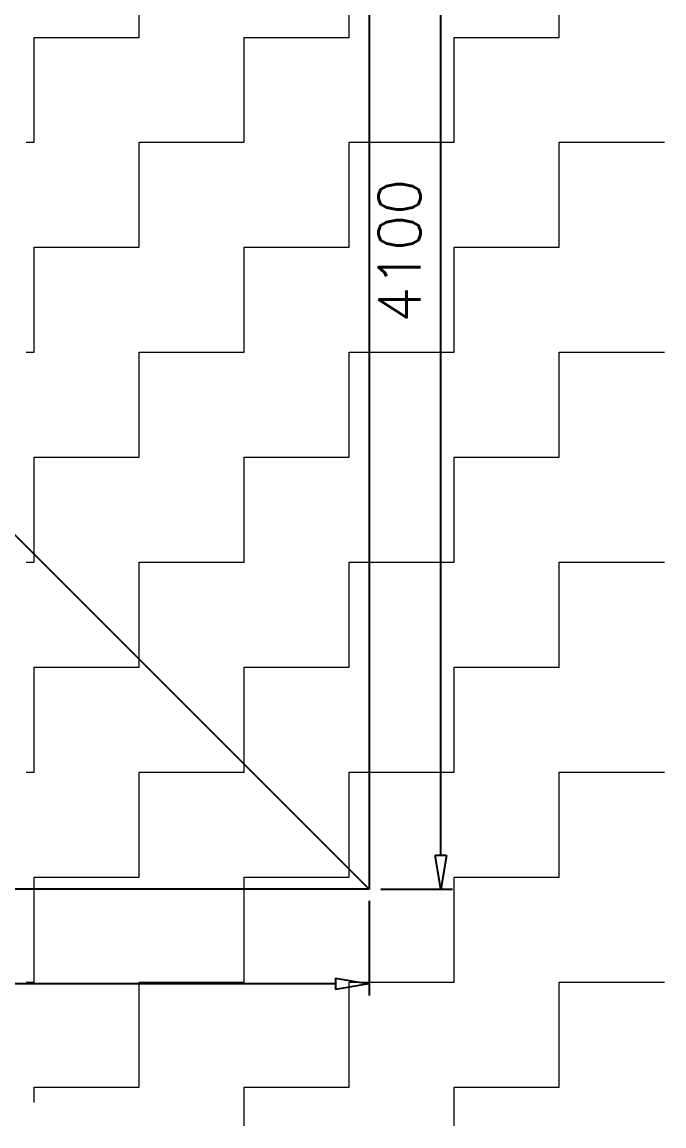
# Model space of a CAD drawing. Header units: millimetres. Extents: x 331487 to 517269, y 198509 to 399936.
# Drawn here: x 443147 to 445057, y 332834 to 336120 of the extents above; entities that cross this region are included whole.
import ezdxf

# ---------------------------------------------------------------- set-up
doc = ezdxf.new("R2010")
doc.units = ezdxf.units.MM
doc.header["$MEASUREMENT"] = 0
doc.layers.add('9th_Hatch-4', color=252, linetype='Continuous', lineweight=5)
doc.layers.add('FOOTING', color=5, linetype='Continuous')
doc.styles.add('RO', font='romans.shx', dxfattribs={"height": 125})

# ---------------------------------------------------------------- blocks, each defined once
blk = doc.blocks.new('_ClosedBlank')
at = {"color": 0, "linetype": 'ByBlock', "lineweight": -2}
for p, q in [((-1, 0.167), (0, 0)), ((-1, 0.167), (-1, -0.167)), ((0, 0), (-1, -0.167))]:
    blk.add_line(p, q, dxfattribs=at)

msp = doc.modelspace()

# ---------------------------------------------------------------- linework, layer by layer
at = {"layer": '9th_Hatch-4', "linetype": 'Continuous'}
for p, q in [((443495.4, 336074.1), (443495.4, 336386.6)), ((444120.4, 336074.1), (444120.4, 336386.6)), ((444745.4, 336074.1), (444745.4, 336386.6)), ((443182.9, 336074.1), (443495.4, 336074.1)), ((443182.9, 335761.6), (443182.9, 336074.1)), ((443807.9, 336074.1), (444120.4, 336074.1)), ((443807.9, 335761.6), (443807.9, 336074.1)), ((444432.9, 336074.1), (444745.4, 336074.1)), ((444432.9, 335761.6), (444432.9, 336074.1)), ((443159.3, 335761.6), (443182.9, 335761.6)), ((443495.4, 335761.6), (443807.9, 335761.6)), ((443495.4, 335449.1), (443495.4, 335761.6)), ((444120.4, 335761.6), (444432.9, 335761.6)), ((444120.4, 335449.1), (444120.4, 335761.6)), ((444745.4, 335761.6), (445057.9, 335761.6)), ((444745.4, 335449.1), (444745.4, 335761.6)), ((443182.9, 335449.1), (443495.4, 335449.1)), ((443182.9, 335136.6), (443182.9, 335449.1)), ((443807.9, 335449.1), (444120.4, 335449.1)), ((443807.9, 335136.6), (443807.9, 335449.1)), ((444432.9, 335449.1), (444745.4, 335449.1)), ((444432.9, 335136.6), (444432.9, 335449.1)), ((443159.3, 335136.6), (443182.9, 335136.6)), ((443495.4, 335136.6), (443807.9, 335136.6)), ((443495.4, 334824.1), (443495.4, 335136.6)), ((444120.4, 335136.6), (444432.9, 335136.6)), ((444120.4, 334824.1), (444120.4, 335136.6)), ((444745.4, 335136.6), (445057.9, 335136.6)), ((444745.4, 334824.1), (444745.4, 335136.6)), ((443182.9, 334824.1), (443495.4, 334824.1)), ((443182.9, 334511.6), (443182.9, 334824.1)), ((443807.9, 334824.1), (444120.4, 334824.1)), ((443807.9, 334511.6), (443807.9, 334824.1)), ((444432.9, 334824.1), (444745.4, 334824.1)), ((444432.9, 334511.6), (444432.9, 334824.1)), ((443159.3, 334511.6), (443182.9, 334511.6)), ((443495.4, 334511.6), (443807.9, 334511.6)), ((443495.4, 334199.1), (443495.4, 334511.6)), ((444120.4, 334511.6), (444432.9, 334511.6)), ((444120.4, 334199.1), (444120.4, 334511.6)), ((444745.4, 334511.6), (445057.9, 334511.6)), ((444745.4, 334199.1), (444745.4, 334511.6)), ((443182.9, 334199.1), (443495.4, 334199.1)), ((443182.9, 333886.6), (443182.9, 334199.1)), ((443807.9, 334199.1), (444120.4, 334199.1)), ((443807.9, 333886.6), (443807.9, 334199.1)), ((444432.9, 334199.1), (444745.4, 334199.1)), ((444432.9, 333886.6), (444432.9, 334199.1)), ((443159.3, 333886.6), (443182.9, 333886.6)), ((443495.4, 333886.6), (443807.9, 333886.6)), ((443495.4, 333574.1), (443495.4, 333886.6)), ((444120.4, 333886.6), (444432.9, 333886.6)), ((444120.4, 333574.1), (444120.4, 333886.6)), ((444745.4, 333886.6), (445057.9, 333886.6)), ((444745.4, 333574.1), (444745.4, 333886.6)), ((443182.9, 333574.1), (443495.4, 333574.1)), ((443182.9, 333261.6), (443182.9, 333574.1)), ((443807.9, 333574.1), (444120.4, 333574.1)), ((443807.9, 333261.6), (443807.9, 333574.1)), ((444432.9, 333574.1), (444745.4, 333574.1)), ((444432.9, 333261.6), (444432.9, 333574.1)), ((443159.3, 333261.6), (443182.9, 333261.6)), ((443495.4, 333261.6), (443807.9, 333261.6)), ((443495.4, 332949.1), (443495.4, 333261.6)), ((444120.4, 333261.6), (444432.9, 333261.6)), ((444120.4, 332949.1), (444120.4, 333261.6)), ((444745.4, 333261.6), (445057.9, 333261.6)), ((444745.4, 332949.1), (444745.4, 333261.6)), ((443182.9, 332949.1), (443495.4, 332949.1)), ((443182.9, 332902.9), (443182.9, 332949.1)), ((443807.9, 332949.1), (444120.4, 332949.1)), ((443807.9, 332833.5), (443807.9, 332949.1)), ((444432.9, 332949.1), (444745.4, 332949.1)), ((444432.9, 332833.5), (444432.9, 332949.1))]:
    msp.add_line(p, q, dxfattribs=at)
at = {"layer": 'FOOTING'}
for p, q in [((444179.3, 337338.5), (444179.3, 333538.5)), ((442954.3, 334763.5), (444179.3, 333538.5)), ((444179.3, 333538.5), (441279.3, 333538.5))]:
    msp.add_line(p, q, dxfattribs=at)
at = {"layer": 'FOOTING', "color": 4}
for p, q in [((444392.7, 333638.5), (444392.7, 337238.5)), ((444214.3, 333538.5), (444427.7, 333538.5)), ((444179.3, 333503.5), (444179.3, 333221.4)), ((444079.3, 333256.4), (441379.3, 333256.4))]:
    msp.add_line(p, q, dxfattribs=at)

# ---------------------------------------------------------------- block references
at = {"layer": 'FOOTING', "color": 4, "xscale": 100, "yscale": 100, "zscale": 100, "rotation": 270}
msp.add_blockref('_ClosedBlank', (444392.7, 333538.5), dxfattribs=at)
at = {"layer": 'FOOTING', "color": 4, "xscale": 100, "yscale": 100, "zscale": 100}
msp.add_blockref('_ClosedBlank', (444179.3, 333256.4), dxfattribs=at)

# ---------------------------------------------------------------- texts
at = {"layer": 'FOOTING', "color": 3, "insert": (444270.2, 335438.5), "char_height": 125, "attachment_point": 5, "rotation": 90, "style": 'RO'}
msp.add_mtext('4100', dxfattribs=at)

doc.saveas('drawing.dxf')
